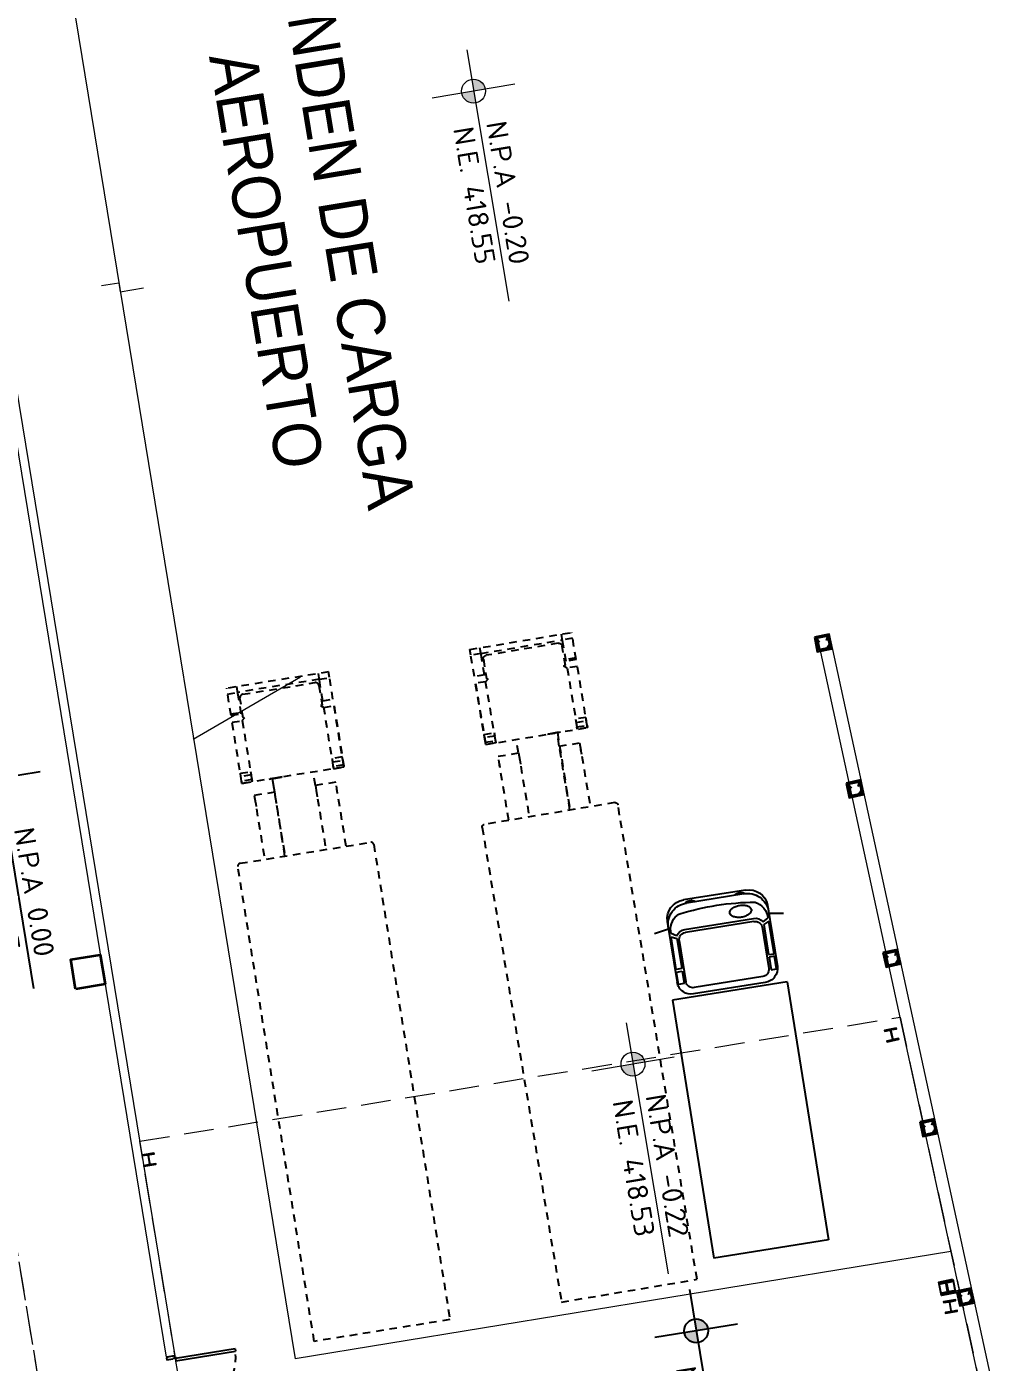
# Model space of a CAD drawing. Header units: metres. Extents: x 2 to 659295185, y -28 to 1124222152.
# Drawn here: x 655638.45 to 655654.44, y 1126368.48 to 1126390.82 of the extents above; entities that cross this region are included whole.
import ezdxf
from ezdxf.enums import TextEntityAlignment as Align

# ---------------------------------------------------------------- set-up
doc = ezdxf.new("R2010")
doc.units = ezdxf.units.M
doc.header["$MEASUREMENT"] = 0
for name, pattern in [('CCSM_C1_CUERPO EL$0$CONTINUA', [0]), ('CCSM_C1_CUERPO EL$0$DASHED', [0.75, 0.5, -0.25]), ('CCSM_C1_CUERPO EL$0$HIDDEN', [0.375, 0.25, -0.125]), ('CCSM_C1_CUERPO EL$0$HIDDEN2', [0.1875, 0.125, -0.0625]), ('DASHDOT', [1, 0.5, -0.25, 0, -0.25])]:
    doc.linetypes.add(name, pattern=pattern)
doc.layers.get('0').update_dxf_attribs({"linetype": 'CONTINUOUS'})
for name, color, linetype in [('CCSM_C1_CUERPO EL$0$A-LOCAL ID', 7, 'CONTINUOUS'), ('CCSM_C1_CUERPO EL$0$A-PARED', 2, 'CCSM_C1_CUERPO EL$0$CONTINUA'), ('CCSM_C1_CUERPO EL$0$A-PROYECCIONES', 5, 'CCSM_C1_CUERPO EL$0$DASHED'), ('CCSM_C1_CUERPO EL$0$A-PUERTA', 5, 'CCSM_C1_CUERPO EL$0$CONTINUA'), ('CCSM_C1_CUERPO EL$0$A-TEXTOS NIVELES', 7, 'CONTINUOUS'), ('CCSM_C1_CUERPO EL$0$A_INDICATIVOS', 8, 'CCSM_C1_CUERPO EL$0$HIDDEN2'), ('CCSM_C1_CUERPO EL$0$A_RAMPAS DE ANDENES', 8, 'CCSM_C1_CUERPO EL$0$CONTINUA'), ('CCSM_C1_CUERPO EL$0$ID_Nº LOCAL', 7, 'CONTINUOUS'), ('CCSM_C1_CUERPO EL$0$MACHONES ANDESNES', 60, 'CONTINUOUS'), ('CCSM_XREF ESTRUCTURA15$0$E_PLANCHAS E', 67, 'CONTINUOUS'), ('CCSM_XREF ESTRUCTURA15$0$PLANCHAS VERIFICADAS ANDENES  Y AMPLIACION LOCALES H Y N 12-05-2011', 8, 'CONTINUOUS')]:
    doc.layers.add(name, color=color, linetype=linetype)
for name, color, linetype, lineweight in [('CCSM_XREF ESTRUCTURA15$0$E-CA-COLUMNA', 2, 'CONTINUOUS', 35), ('CCSM_XREF ESTRUCTURA15$0$E-CE-COLUMNA', 2, 'CONTINUOUS', 35), ('LOCALES ASIGNADOS', 41, 'DASHDOT', 0)]:
    doc.layers.add(name, color=color, linetype=linetype, lineweight=lineweight)
doc.styles.add('CCSM_C1_CUERPO EL$0$ROMANS', font='romans__.ttf')
doc.styles.add('CCSM_C1_CUERPO EL$0$sigo', font='arial.ttf', dxfattribs={"width": 0.9})
doc.styles.add('CCSM_C1_CUERPO EL$0$Standard', font='txt_____.ttf')

# ---------------------------------------------------------------- blocks, each defined once
blk = doc.blocks.new('CCSM_C1_CUERPO EL$0$nivel para plantas')
h = blk.add_hatch(color=251)
h.paths.add_polyline_path([(0, 0.2, 0.414214), (-0.2, 0), (0, 0)])
h.paths.add_polyline_path([(0.2, 0), (0, 0), (0, -0.2, 0.414214)])
at = {"color": 251}
blk.add_line((-0.7, 0), (3.56, 0), dxfattribs=at)
blk.add_lwpolyline([(0, 0.7), (0, 0), (0, -0.7)], dxfattribs=at)
blk.add_circle((0, 0), 0.2, dxfattribs=at)
at = {"char_height": 0.34, "attachment_point": 1, "style": 'CCSM_C1_CUERPO EL$0$Standard'}
for s, insert, width in [('{\\Fromans|c0;\\C7;N.P.A 0.00}', (0.877, 0.444), 2.70141), ('{\\Fromans|c0;N.E. 418.75}', (0.56, -0.104), 3.02544)]:
    blk.add_mtext(s, dxfattribs=dict(at, insert=insert, width=width))
blk = doc.blocks.new('CCSM_C1_CUERPO EL$0$Camion L12')
for p, q in [((0.863, 11.021), (-0.865, 11.02)), ((-0.865, 10.559), (-0.865, 11.02)), ((-0.692, 10.905), (-0.692, 11.02)), ((0.69, 10.906), (0.691, 11.021)), ((0.863, 10.924), (0.863, 11.021)), ((-0.865, 10.923), (-0.692, 10.923)), ((0.69, 10.924), (-0.692, 10.923)), ((-0.692, 10.559), (-0.692, 10.905)), ((-0.671, 10.49), (-0.671, 10.821)), ((-0.613, 10.878), (0.609, 10.879)), ((0.667, 10.821), (0.667, 10.49)), ((0.69, 10.924), (0.863, 10.924)), ((0.691, 10.56), (0.69, 10.906)), ((0.863, 10.56), (0.863, 10.906)), ((-0.865, 10.587), (-0.692, 10.587)), ((-0.865, 10.559), (-0.692, 10.559)), ((0.691, 10.56), (0.863, 10.56)), ((-0.865, 10.444), (-0.692, 10.444)), ((-0.864, 9.407), (-0.865, 10.444)), ((-0.692, 10.444), (-0.64, 10.488)), ((-0.692, 10.444), (-0.691, 9.407)), ((-0.671, 10.49), (-0.64, 10.488)), ((0.667, 10.49), (0.64, 10.488)), ((0.64, 10.488), (0.691, 10.445)), ((0.691, 9.425), (0.691, 10.445)), ((0.691, 10.445), (0.863, 10.445)), ((0.863, 10.445), (0.864, 9.408)), ((0.863, 10.445), (0.864, 9.428)), ((0.863, 10.445), (0.864, 9.408)), ((0.863, 10.445), (0.864, 9.408)), ((0.863, 10.445), (0.864, 9.408)), ((0.864, 9.408), (0.863, 10.445)), ((-0.864, 9.58), (-0.691, 9.58)), ((-0.864, 9.522), (-0.864, 9.58)), ((-0.691, 9.523), (-0.864, 9.522)), ((-0.691, 9.446), (-0.864, 9.445)), ((-0.864, 9.445), (-0.864, 9.407)), ((0.864, 9.408), (-0.864, 9.407)), ((-0.864, 9.407), (-0.691, 9.407)), ((-0.691, 9.58), (-0.691, 9.523)), ((-0.691, 9.407), (-0.691, 9.446)), ((-0.184, 9.408), (-0.409, 9.407)), ((-0.403, 9.407), (-0.346, 9.407)), ((-0.352, 9.407), (-0.346, 8.094)), ((-0.346, 9.407), (-0.288, 9.407)), ((-0.346, 9.177), (-0.346, 9.407)), ((-0.288, 9.407), (-0.23, 9.408)), ((-0.23, 9.408), (-0.196, 9.408)), ((0.345, 9.18), (0.345, 9.408)), ((0.691, 9.446), (0.69, 9.408)), ((0.691, 9.425), (0.69, 9.408)), ((0.69, 9.408), (0.864, 9.408)), ((0.691, 9.581), (0.691, 9.523)), ((0.863, 9.581), (0.691, 9.581)), ((0.691, 9.523), (0.863, 9.524)), ((0.863, 9.446), (0.691, 9.446)), ((0.863, 9.524), (0.863, 9.581)), ((0.864, 9.408), (0.863, 9.446)), ((-0.692, 9.177), (-0.691, 8.093)), ((-0.346, 9.177), (-0.692, 9.177)), ((-0.346, 8.094), (-0.346, 9.177)), ((0.345, 9.18), (0.346, 8.094)), ((0.691, 9.18), (0.345, 9.18)), ((0.691, 8.094), (0.691, 9.18)), ((-0.689, 9.062), (-0.689, 8.987)), ((-0.348, 8.987), (-0.348, 9.062)), ((0.344, 9.062), (0.344, 8.987)), ((0.69, 8.987), (0.69, 9.062))]:
    blk.add_line(p, q)
blk.add_lwpolyline([(-1.148, 0), (-1.152, 8.048, -0.414214), (-1.107, 8.093), (1.107, 8.094, -0.414214), (1.152, 8.049), (1.152, 0)], format="xyb", close=True)
for centre, start, end in [((-0.613, 10.821), 90.028, 180.028), ((0.609, 10.821), 0.028, 90.028)]:
    blk.add_arc(centre, 0.0576, start, end)
blk = doc.blocks.new('CCSM_C1_CUERPO EL$0$A$C6A3A6647')
at = {"linetype": 'Continuous'}
for p, q in [((0.101, 0.4443), (0.1103, 0.5001)), ((0.3719, 0.4721), (1.3719, 0.4721)), ((0.3719, 0.028), (0.3719, 0.4721)), ((1.3719, 0.028), (1.3719, 0.4721)), ((0.0711, 0.4443), (0.3078, 0.4443)), ((0.1308, 0.4179), (0.1195, 0.4373)), ((0.2578, 0.4398), (0.1322, 0.4398)), ((0.1322, 0.4398), (0.1419, 0.4186)), ((0.1419, 0.4186), (0.2578, 0.4186)), ((0.1507, 0.4107), (0.3107, 0.4107)), ((0.2578, 0.4186), (0.2578, 0.4398)), ((0.3164, 0.4398), (0.2679, 0.4398)), ((0.2679, 0.4398), (0.2679, 0.4186)), ((0.2679, 0.4186), (0.3164, 0.4186)), ((0.3164, 0.4186), (0.3164, 0.4398)), ((0, 0.1297), (0, 0.3703)), ((0.0133, 0.139), (0.0133, 0.3611)), ((0.1121, 0.3837), (0.1121, 0.1164)), ((0.124, 0.1171), (0.124, 0.383)), ((0.3373, 0.1171), (0.3373, 0.383)), ((0.3612, 0.1112), (0.3612, 0.3888)), ((0.0711, 0.0557), (0.3078, 0.0557)), ((0.101, 0.0557), (0.1103, 0)), ((0.1308, 0.0822), (0.1195, 0.0627)), ((0.1322, 0.0603), (0.1419, 0.0815)), ((0.2578, 0.0603), (0.1322, 0.0603)), ((0.1419, 0.0815), (0.2578, 0.0815)), ((0.1507, 0.0893), (0.3107, 0.0893)), ((0.2578, 0.0815), (0.2578, 0.0603)), ((0.2679, 0.0603), (0.2679, 0.0815)), ((0.2679, 0.0815), (0.3164, 0.0815)), ((0.3164, 0.0603), (0.2679, 0.0603)), ((0.3164, 0.0815), (0.3164, 0.0603)), ((0.3719, 0.028), (1.3719, 0.028))]:
    blk.add_line(p, q, dxfattribs=at)
for centre, radius, start, end in [((0.0726, 0.3717), 0.0726, 91.1988, 181.1028), ((0.0949, 0.3627), 0.0816, 91.1245, 181.1773), ((0.114, 0.3681), 0.0695, 85.4302, 148.8562), ((0.1528, 0.3831), 0.0411, 122.4284, 180.2305), ((0.1512, 0.3835), 0.0272, 91.1895, 181.1115), ((0.3067, 0.3899), 0.0544, 358.8413, 88.8577), ((0.3101, 0.3835), 0.0272, 358.8885, 88.8106), ((0.0341, 0.3457), 0.0287, 136.0415, 223.6451), ((1.04, 0.2501), 0.9997, 171.7743, 188.535), ((0.0792, 0.3889), 0.0289, 148.4692, 171.5951), ((0.0341, 0.1543), 0.0287, 136.3537, 223.9597), ((0.1087, 0.1645), 0.0543, 167.0087, 183.2487), ((0.1293, 0.1613), 0.0747, 179.8616, 192.8518), ((0.1104, 0.1644), 0.0559, 151.5282, 167.1956), ((0.088, 0.1762), 0.0306, 127.3938, 151.1359), ((0.0774, 0.1902), 0.013, 89.8726, 127.4368), ((0.0774, 0.1901), 0.0132, 52.7922, 90.0166), ((0.0672, 0.1766), 0.0301, 28.5695, 52.7135), ((0.0507, 0.1676), 0.0488, 12.5874, 28.6414), ((0.0255, 0.1616), 0.0747, 359.8817, 12.852), ((0.0255, 0.1613), 0.0747, 347.1482, 0.1384), ((0.0726, 0.1283), 0.0726, 178.8972, 268.8012), ((0.0949, 0.1373), 0.0816, 178.824, 268.8742), ((0.0792, 0.1112), 0.0289, 188.4124, 211.5232), ((0.1041, 0.1553), 0.0488, 192.5874, 208.6414), ((0.088, 0.1467), 0.0306, 208.8641, 232.6062), ((0.0774, 0.1327), 0.013, 232.5632, 270.1274), ((0.0774, 0.1329), 0.0132, 269.9834, 307.2077), ((0.0672, 0.1463), 0.0301, 307.2865, 331.4305), ((0.0507, 0.1553), 0.0488, 331.3586, 347.4126), ((0.1528, 0.1169), 0.0411, 179.7709, 237.5687), ((0.1512, 0.1166), 0.0272, 178.8902, 268.8065), ((0.3067, 0.1101), 0.0544, 271.1423, 1.1598), ((0.3101, 0.1166), 0.0272, 271.1935, 1.1098), ((0.1141, 0.1323), 0.0698, 206.0089, 274.4454)]:
    blk.add_arc(centre, radius, start, end, dxfattribs=at)
blk = doc.blocks.new('CCSM_C1_CUERPO EL$0$IDENT LOCAL')
at = {"style": 'CCSM_C1_CUERPO EL$0$ROMANS'}
for tag, height, p in [('NºLOCAL', 0.7, (0.201, 1.671)), ('AREA-EXACTA', 0.5, (0, 0.85)), ('RUBRO', 0.35, (0, 0)), ('USO', 0.35, (0, -0.85))]:
    blk.add_attdef(tag, text='', height=height, dxfattribs=at).set_placement(p, align=Align.BOTTOM_CENTER)
blk = doc.blocks.new('CCSM_C1_CUERPO EL$0$AM_PIZ-120-15')
for p, q in [((0.045, 1.025), (0.085, 1.025)), ((0.045, 1.025), (0.045, 0.015)), ((0.085, 0.015), (0.085, 1.025)), ((0, 0), (0.015, 0)), ((0.015, 0.015), (0.035, 0.015)), ((0.015, 0), (0.015, 0.015)), ((0.035, 0.015), (0.035, -0.03)), ((0.045, 0.015), (0.085, 0.015)), ((1.065, 0.015), (1.065, -0.03)), ((1.085, 0.015), (1.065, 0.015)), ((1.085, 0), (1.085, 0.015)), ((1.1, 0), (1.085, 0)), ((1.1, 0), (1.1, -0.12)), ((0, 0), (0, -0.12)), ((0, -0.12), (0.015, -0.12)), ((0.015, -0.12), (0.015, -0.135)), ((0.015, -0.135), (0.05, -0.135)), ((0.035, -0.03), (0.05, -0.03)), ((0.05, -0.03), (0.05, -0.135)), ((1.065, -0.03), (1.05, -0.03)), ((1.05, -0.03), (1.05, -0.135)), ((1.085, -0.135), (1.05, -0.135)), ((1.1, -0.12), (1.085, -0.12)), ((1.085, -0.12), (1.085, -0.135))]:
    blk.add_line(p, q)
at = {"color": 8, "linetype": 'CCSM_C1_CUERPO EL$0$HIDDEN', "ltscale": 0.5}
blk.add_arc((0.009, -0.019), 1.047, 1.8622, 85.8231, dxfattribs=at)
blk = doc.blocks.new('CCSM_C1_CUERPO EL$0$MACHON')
for points in [[(-0.1, 0.216, 1), (-0.082, 0.216, 1)], [(0.1, 0.216, 1), (0.082, 0.216, 1)], [(-0.082, 0.034, 1), (-0.1, 0.034, 1)], [(0.1, 0.034, 1), (0.082, 0.034, 1)]]:
    blk.add_hatch(color=0).paths.add_polyline_path(points)
at = {"color": 0}
for p, q in [((0.081, 0.225), (0.056, 0.194)), ((-0.1, 0.025), (0.1, 0.025)), ((-0.091, 0.216), (-0.028, 0.18)), ((-0.091, 0.034), (-0.028, 0.07)), ((0.1, 0.204), (0.075, 0.174))]:
    blk.add_line(p, q, dxfattribs=at)
blk.add_lwpolyline([(-0.125, 0), (0.125, 0), (0.125, 0.25), (-0.125, 0.25)], close=True)
for points in [[(-0.1, 0.025), (-0.1, 0.225), (0.03, 0.225)], [(0.056, 0.194), (0.081, 0.225), (0.1, 0.225), (0.1, 0.025), (-0.1, 0.025), (-0.1, 0.225), (0.1, 0.225), (0.1, 0.204), (0.075, 0.174)], [(0.075, 0.174), (0.1, 0.204), (0.1, 0.225), (-0.1, 0.225), (-0.1, 0.025), (0.1, 0.025), (0.1, 0.225), (0.081, 0.225), (0.056, 0.194)], [(0.03, 0.225), (0.1, 0.225), (0.1, 0.025)]]:
    blk.add_lwpolyline(points, dxfattribs=at)
for centre in [(-0.091, 0.216), (0.091, 0.216), (-0.091, 0.034), (0.091, 0.034)]:
    blk.add_circle(centre, 0.00902, dxfattribs=at)
blk = doc.blocks.new('CCSM_XREF ESTRUCTURA15$0$CCSM_COLUMNA REC')
at = {"layer": 'CCSM_XREF ESTRUCTURA15$0$E-CA-COLUMNA'}
blk.add_lwpolyline([(-0.25, -0.25), (0.25, -0.25), (0.25, 0.25), (-0.25, 0.25)], close=True, dxfattribs=at)
blk = doc.blocks.new('CCSM_XREF ESTRUCTURA15$0$A$C33FF0A26')
at = {"layer": 'CCSM_XREF ESTRUCTURA15$0$E-CE-COLUMNA'}
blk.add_lwpolyline([(0.028, -0.103), (0.162, -0.103, -0.410123), (0.18, -0.121), (0.18, -0.2), (0.19, -0.2), (0.19, 0), (0.18, 0), (0.18, -0.079, -0.410123), (0.162, -0.097), (0.028, -0.097, -0.410123), (0.01, -0.079), (0.01, 0), (0, 0), (0, -0.2), (0.01, -0.2), (0.01, -0.121, -0.418316), (0.028, -0.103)], format="xyb", dxfattribs=at)
at = {"layer": 'CCSM_XREF ESTRUCTURA15$0$E_PLANCHAS E'}
blk.add_lwpolyline([(-0.02, 0.02), (0.21, 0.02), (0.21, -0.22), (-0.02, -0.22)], close=True, dxfattribs=at)

msp = doc.modelspace()

# ---------------------------------------------------------------- hatches: boundary and pattern name
at = {"layer": 'CCSM_C1_CUERPO EL$0$A-TEXTOS NIVELES', "lineweight": 5}
h = msp.add_hatch(color=251, dxfattribs=at)
h.paths.add_polyline_path([(655646.1249, 1126389.7788, 0.4142136), (655645.8946, 1126389.943), (655645.9277, 1126389.7458)])
h.paths.add_polyline_path([(655645.9607, 1126389.5485), (655645.9277, 1126389.7458), (655645.7304, 1126389.7128, 0.4142136)])
h = msp.add_hatch(color=251, dxfattribs=at)
h.paths.add_polyline_path([(655648.7928, 1126373.5022, 0.4142136), (655648.5625, 1126373.6664), (655648.5955, 1126373.4692)])
h.paths.add_polyline_path([(655648.6286, 1126373.2719), (655648.5955, 1126373.4692), (655648.3983, 1126373.4361, 0.4142136)])
at = {"layer": 'LOCALES ASIGNADOS'}
h = msp.add_hatch(color=256, dxfattribs=at)
edge = h.paths.add_edge_path()
edge.add_arc((219491.1056, 1054914.3756), 441878.9229, 9.308049718, 9.309563548, ccw=False)
edge.add_line((655551.8097, 1126384.9626), (655564.5398, 1126387.0492))
edge.add_line((655564.5398, 1126387.0492), (655562.5867, 1126398.9652))
edge.add_line((655562.5867, 1126398.9652), (655552.3922, 1126397.2942))
edge.add_line((655552.3922, 1126397.2942), (655552.4569, 1126396.8995))
edge.add_line((655552.4569, 1126396.8995), (655549.9212, 1126396.4839))

# ---------------------------------------------------------------- linework, layer by layer
at = {"color": 3}
for points in [[(655652.9427, 1126373.8924), (655652.9142, 1126374.0238, -0.4101231), (655652.9277, 1126374.0452), (655653.0049, 1126374.0619), (655653.0028, 1126374.0717), (655652.8073, 1126374.0292), (655652.8094, 1126374.0194), (655652.8866, 1126374.0362, -0.4101231), (655652.9078, 1126374.0224), (655652.9363, 1126373.8915, -0.4101231), (655652.9228, 1126373.8701), (655652.8456, 1126373.8533), (655652.8477, 1126373.8436), (655653.0431, 1126373.886), (655653.041, 1126373.8958), (655652.9638, 1126373.879, -0.4183159), (655652.9426, 1126373.8929)], [(655652.9427, 1126373.8924), (655652.9142, 1126374.0238, -0.4101231), (655652.9277, 1126374.0452), (655653.0049, 1126374.0619), (655653.0028, 1126374.0717), (655652.8073, 1126374.0292), (655652.8094, 1126374.0194), (655652.8866, 1126374.0362, -0.4101231), (655652.9078, 1126374.0224), (655652.9363, 1126373.8915, -0.4101231), (655652.9228, 1126373.8701), (655652.8456, 1126373.8533), (655652.8477, 1126373.8436), (655653.0431, 1126373.886), (655653.041, 1126373.8958), (655652.9638, 1126373.879, -0.4183159), (655652.9426, 1126373.8929)], [(655640.5092, 1126371.8038), (655640.4875, 1126371.9365, -0.4101231), (655640.5021, 1126371.9572), (655640.58, 1126371.9699), (655640.5784, 1126371.9798), (655640.381, 1126371.9474), (655640.3827, 1126371.9376), (655640.4606, 1126371.9504, -0.4101231), (655640.481, 1126371.9355), (655640.5027, 1126371.8032, -0.4101231), (655640.4881, 1126371.7826), (655640.4102, 1126371.7698), (655640.4118, 1126371.7599), (655640.6091, 1126371.7923), (655640.6075, 1126371.8022), (655640.5296, 1126371.7894, -0.4183159), (655640.5091, 1126371.8043)], [(655640.5092, 1126371.8038), (655640.4875, 1126371.9365, -0.4101231), (655640.5021, 1126371.9572), (655640.58, 1126371.9699), (655640.5784, 1126371.9798), (655640.381, 1126371.9474), (655640.3827, 1126371.9376), (655640.4606, 1126371.9504, -0.4101231), (655640.481, 1126371.9355), (655640.5027, 1126371.8032, -0.4101231), (655640.4881, 1126371.7826), (655640.4102, 1126371.7698), (655640.4118, 1126371.7599), (655640.6091, 1126371.7923), (655640.6075, 1126371.8022), (655640.5296, 1126371.7894, -0.4183159), (655640.5091, 1126371.8043)], [(655653.9226, 1126369.3466), (655653.9009, 1126369.4793, -0.4101231), (655653.9155, 1126369.5), (655653.9934, 1126369.5127), (655653.9918, 1126369.5226), (655653.7944, 1126369.4903), (655653.7961, 1126369.4804), (655653.874, 1126369.4932, -0.4101231), (655653.8944, 1126369.4783), (655653.9161, 1126369.346, -0.4101231), (655653.9015, 1126369.3254), (655653.8235, 1126369.3126), (655653.8252, 1126369.3028), (655654.0225, 1126369.3351), (655654.0209, 1126369.345), (655653.943, 1126369.3322, -0.4183159), (655653.9225, 1126369.3471)], [(655653.9226, 1126369.3466), (655653.9009, 1126369.4793, -0.4101231), (655653.9155, 1126369.5), (655653.9934, 1126369.5127), (655653.9918, 1126369.5226), (655653.7944, 1126369.4903), (655653.7961, 1126369.4804), (655653.874, 1126369.4932, -0.4101231), (655653.8944, 1126369.4783), (655653.9161, 1126369.346, -0.4101231), (655653.9015, 1126369.3254), (655653.8235, 1126369.3126), (655653.8252, 1126369.3028), (655654.0225, 1126369.3351), (655654.0209, 1126369.345), (655653.943, 1126369.3322, -0.4183159), (655653.9225, 1126369.3471)]]:
    msp.add_lwpolyline(points, format="xyb", dxfattribs=at)
at = {"layer": 'CCSM_C1_CUERPO EL$0$A-PARED', "lineweight": 5}
msp.add_line((655640.7838, 1126368.5641), (655640.9318, 1126368.5884), dxfattribs=at)
for points in [[(655640.9318, 1126368.5884), (655634.9208, 1126405.2613), (655634.7728, 1126405.237), (655640.7838, 1126368.5641)], [(655651.8769, 1126380.662), (655658.5909, 1126349.781), (655658.3955, 1126349.7385), (655651.6815, 1126380.6195), (655651.8769, 1126380.662)]]:
    msp.add_lwpolyline(points, dxfattribs=at)
at = {"layer": 'CCSM_C1_CUERPO EL$0$A-PROYECCIONES', "lineweight": 5}
msp.add_line((655639.4958, 1126363.0067), (655637.5921, 1126374.6212), dxfattribs=at)
for points in [[(655639.52, 1126362.8587), (655634.0853, 1126396.0162), (655621.6215, 1126393.9733), (655622.4626, 1126388.8418), (655627.0563, 1126360.8157), (655638.9969, 1126362.7729)], [(655653.0655, 1126374.2538), (655656.6403, 1126357.8117), (655643.062, 1126355.591), (655640.3431, 1126372.1798)]]:
    msp.add_lwpolyline(points, close=True, dxfattribs=at)
at = {"layer": 'CCSM_C1_CUERPO EL$0$A-TEXTOS NIVELES', "color": 251, "lineweight": 5}
for p, q in [((655645.8121, 1126390.4362), (655646.5155, 1126386.235)), ((655648.4799, 1126374.1596), (655649.1834, 1126369.9583))]:
    msp.add_line(p, q, dxfattribs=at)
for points in [[(655646.618, 1126389.8614), (655645.9277, 1126389.7458), (655645.2373, 1126389.6302)], [(655649.2859, 1126373.5848), (655648.5955, 1126373.4692), (655647.9051, 1126373.3536)]]:
    msp.add_lwpolyline(points, dxfattribs=at)
for centre in [(655645.9277, 1126389.7458), (655648.5955, 1126373.4692)]:
    msp.add_circle(centre, 0.2, dxfattribs=at)
at = {"layer": 'CCSM_C1_CUERPO EL$0$A_RAMPAS DE ANDENES', "lineweight": 5}
for p in [(655639.0919, 1126392.0239), (655653.9173, 1126370.3359)]:
    msp.add_line(p, (655642.9416, 1126368.5369), dxfattribs=at)
for points in [[(655639.7031, 1126386.4927), (655639.9908, 1126386.5398), (655640.015, 1126386.3918), (655640.4013, 1126386.4551)], [(655641.234, 1126378.9038), (655643.0328, 1126379.9469)], [(655641.234, 1126378.9038), (655643.0328, 1126379.9469)]]:
    msp.add_lwpolyline(points, dxfattribs=at)

# ---------------------------------------------------------------- block references
at = {"layer": 'CCSM_C1_CUERPO EL$0$A-LOCAL ID', "lineweight": 5}
ref = msp.add_blockref('CCSM_C1_CUERPO EL$0$IDENT LOCAL', (655641.8894, 1126386.7848), dxfattribs=dict(at, rotation=279.322235948444))
ref.add_attrib('NºLOCAL', 'ANDEN DE CARGA ', dxfattribs={"layer": 'CCSM_C1_CUERPO EL$0$ID_Nº LOCAL', "height": 0.8, "rotation": 279.32224, "style": 'CCSM_C1_CUERPO EL$0$sigo', "width": 0.9}).set_placement((655643.2216, 1126387.0035), align=Align.BOTTOM_CENTER)
ref = msp.add_blockref('CCSM_C1_CUERPO EL$0$IDENT LOCAL', (655640.4997, 1126386.5956), dxfattribs=dict(at, rotation=279.322235948444))
ref.add_attrib('NºLOCAL', 'AEROPUERTO', dxfattribs={"layer": 'CCSM_C1_CUERPO EL$0$ID_Nº LOCAL', "height": 0.8, "rotation": 279.32224, "style": 'CCSM_C1_CUERPO EL$0$sigo', "width": 0.9}).set_placement((655641.8318, 1126386.8143), align=Align.BOTTOM_CENTER)
at = {"layer": 'CCSM_C1_CUERPO EL$0$A-PUERTA', "lineweight": 5, "rotation": 279.2803647578687}
msp.add_blockref('CCSM_C1_CUERPO EL$0$AM_PIZ-120-15', (655640.917, 1126368.5859), dxfattribs=at)
at = {"layer": 'CCSM_C1_CUERPO EL$0$A-TEXTOS NIVELES', "lineweight": 5, "rotation": 279.3084512052866}
for p in [(655637.9859, 1126378.2478), (655649.653, 1126369.0062)]:
    msp.add_blockref('CCSM_C1_CUERPO EL$0$nivel para plantas', p, dxfattribs=at)
at = {"layer": 'CCSM_C1_CUERPO EL$0$A_INDICATIVOS', "lineweight": 5, "xscale": -1, "rotation": 9.505465709499042}
msp.add_blockref('CCSM_C1_CUERPO EL$0$Camion L12', (655648.5361, 1126369.6791), dxfattribs=at)
at = {"layer": 'CCSM_C1_CUERPO EL$0$A_INDICATIVOS', "lineweight": 5, "rotation": 9.11143681059475}
msp.add_blockref('CCSM_C1_CUERPO EL$0$Camion L12', (655644.3946, 1126369.0124), dxfattribs=at)
at = {"layer": 'CCSM_C1_CUERPO EL$0$A_INDICATIVOS', "lineweight": 5, "xscale": -4.373386054741528, "yscale": 4.373386054765433, "zscale": 4.373386054946081, "rotation": 99.1113172632924}
msp.add_blockref('CCSM_C1_CUERPO EL$0$A$C6A3A6647', (655651.0398, 1126376.4712), dxfattribs=at)
at = {"layer": 'CCSM_C1_CUERPO EL$0$MACHONES ANDESNES', "lineweight": 5}
for p, rotation in [((655651.6562, 1126380.4906), 281.2737481699355), ((655652.1896, 1126378.0472), 282.266083210589), ((655652.8057, 1126375.2134), 282.266083210589), ((655653.4218, 1126372.3796), 282.266083210589), ((655654.0379, 1126369.5458), 282.266083210589)]:
    msp.add_blockref('CCSM_C1_CUERPO EL$0$MACHON', p, dxfattribs=dict(at, rotation=rotation))
at = {"layer": 'CCSM_XREF ESTRUCTURA15$0$E-CE-COLUMNA', "lineweight": 5, "xscale": -1, "rotation": 279.3084512732672}
msp.add_blockref('CCSM_XREF ESTRUCTURA15$0$CCSM_COLUMNA REC', (655639.4737, 1126375.0112), dxfattribs=at)
at = {"layer": 'CCSM_XREF ESTRUCTURA15$0$PLANCHAS VERIFICADAS ANDENES  Y AMPLIACION LOCALES H Y N 12-05-2011', "lineweight": 5, "rotation": 281.2583350050463}
msp.add_blockref('CCSM_XREF ESTRUCTURA15$0$A$C33FF0A26', (655653.9314, 1126369.8469), dxfattribs=at)

# ---------------------------------------------------------------- texts
at = {"layer": 'CCSM_C1_CUERPO EL$0$A-TEXTOS NIVELES', "lineweight": 5, "char_height": 0.34, "attachment_point": 1, "rotation": 279.50559, "style": 'CCSM_C1_CUERPO EL$0$Standard'}
for s, insert, width in [('{\\Fromans|c0;N.E. 418.55}', (655645.9174, 1126389.1763), 3.025443), ('{\\Fromans|c0;\\C7;N.P.A -0.20}', (655646.4703, 1126389.2707), 3.290786), ('{\\Fromans|c0;N.E. 418.53}', (655648.5853, 1126372.8996), 3.025443), ('{\\Fromans|c0;\\C7;N.P.A -0.22}', (655649.1381, 1126372.9941), 3.290786)]:
    msp.add_mtext(s, dxfattribs=dict(at, insert=insert, width=width))

doc.saveas('drawing.dxf')
